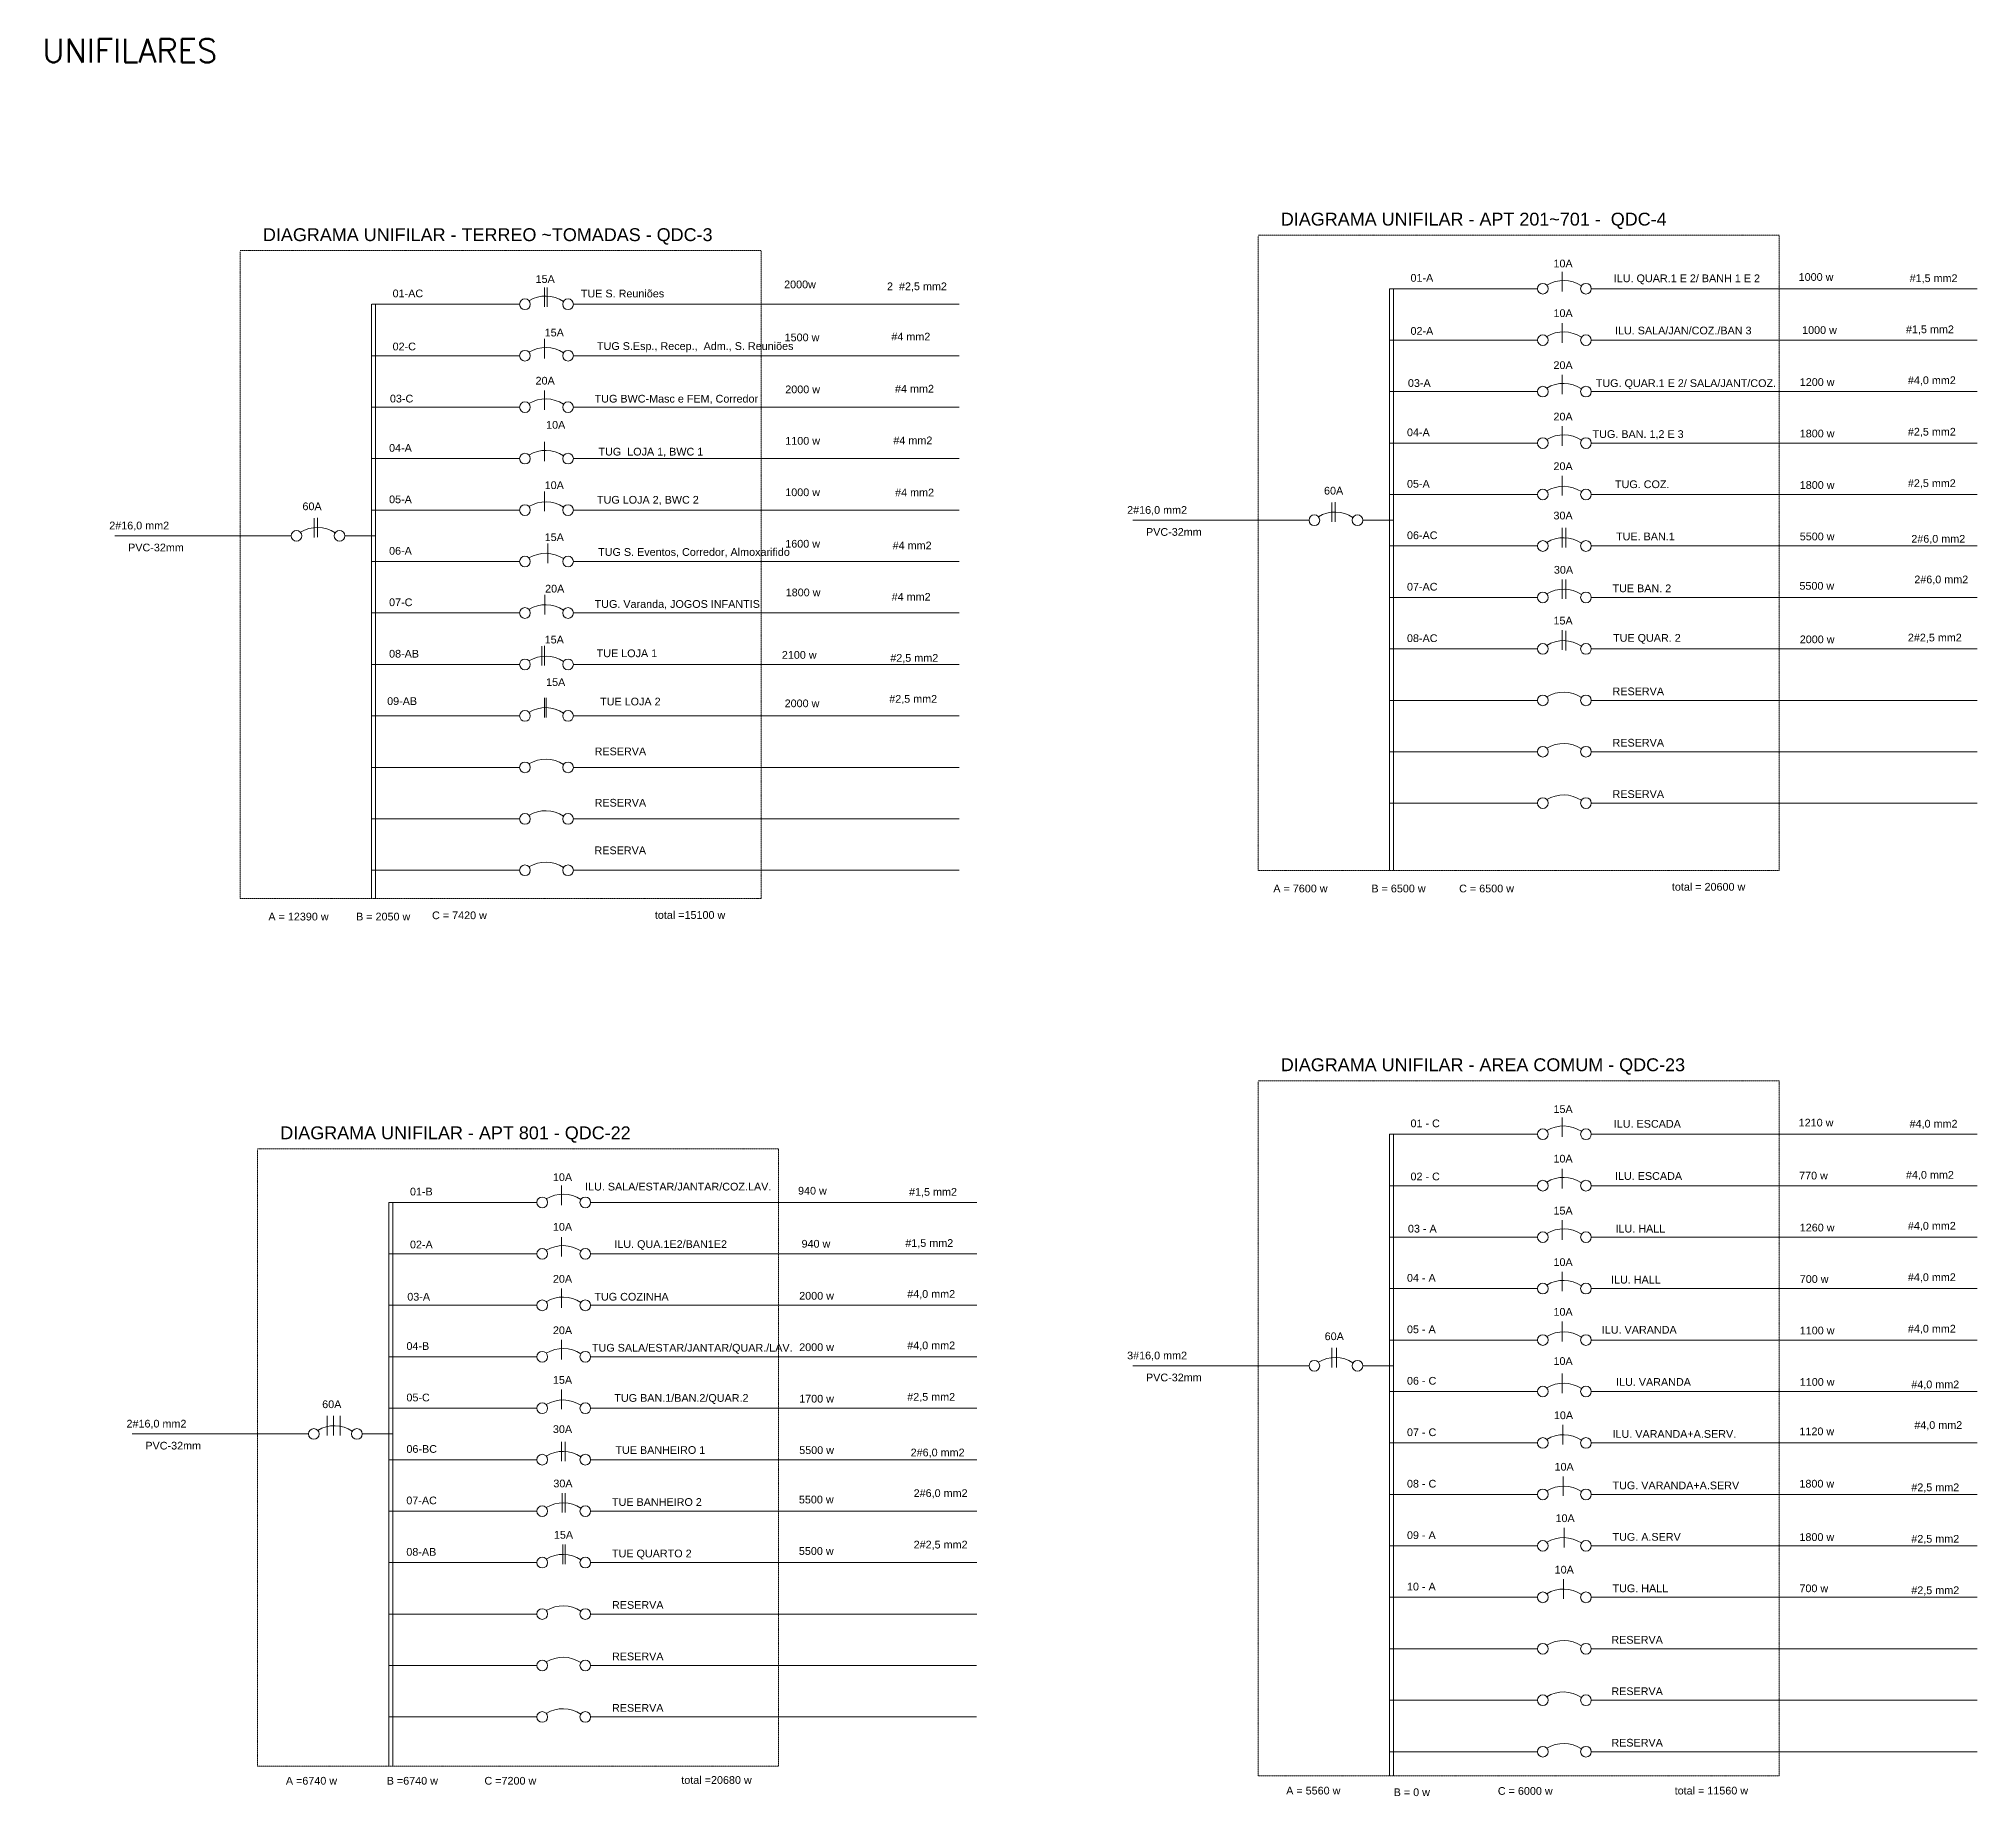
# Model space of a CAD drawing. Header units: millimetres. Extents: x 9138 to 12758, y -7 to 1713.
# Drawn here: x 10949 to 12758, y 73 to 1713 of the extents above; entities that cross this region are included whole.
import ezdxf

# ---------------------------------------------------------------- set-up
doc = ezdxf.new("R2010")
doc.units = ezdxf.units.MM
doc.linetypes.add('HIDDEN', pattern=[0.375, 0.25, -0.125])
doc.layers.add('ELETRI', color=5, linetype='Continuous', lineweight=9)
doc.layers.add('TELEFSU', color=3, linetype='Continuous')
doc.styles.add('ROMANS', font='romans')
doc.styles.get("Standard").update_dxf_attribs({"font": 'arial.ttf'})

msp = doc.modelspace()

# ---------------------------------------------------------------- linework, layer by layer
at = {"layer": 'ELETRI', "linetype": 'HIDDEN'}
for p, q in [((12572.9, 1529.4), (12086.6, 1529.4)), ((12086.6, 1528.3), (12086.6, 936.8)), ((12572.9, 936.8), (12572.9, 1529.4)), ((11623.1, 1514.9), (11136.8, 1514.9)), ((11136.8, 1513.8), (11136.8, 910.5)), ((11623.1, 910.5), (11623.1, 1514.9)), ((12086.6, 936.8), (12572.9, 936.8)), ((11136.8, 910.5), (11623.1, 910.5)), ((12572.9, 740.6), (12086.6, 740.6)), ((12086.6, 739.6), (12086.6, 92.1)), ((12572.9, 92.1), (12572.9, 740.6)), ((11639.3, 677.1), (11153, 677.1)), ((11153, 676), (11153, 101.1)), ((11639.3, 101.1), (11639.3, 677.1)), ((11153, 101.1), (11639.3, 101.1)), ((12086.6, 92.1), (12572.9, 92.1))]:
    msp.add_line(p, q, dxfattribs=at)
at = {"layer": 'ELETRI', "linetype": 'Continuous'}
for p, q in [((12370.5, 1495.1), (12370.5, 1476.9)), ((11420.7, 1480.6), (11420.7, 1462.4)), ((11423.4, 1480.6), (11423.4, 1462.4)), ((12209.4, 1479.4), (12209.4, 1431.4)), ((12209.4, 1479.4), (12347.4, 1479.4)), ((12213, 1479.4), (12213, 1431.4)), ((12397.6, 1479.4), (12757.7, 1479.4)), ((11259.5, 1464.9), (11259.5, 1416.9)), ((11259.6, 1464.9), (11397.6, 1464.9)), ((11263.1, 1464.9), (11263.1, 1416.9)), ((11447.8, 1464.9), (11807.9, 1464.9)), ((12370.5, 1447.1), (12370.5, 1428.9)), ((11420.7, 1432.6), (11420.7, 1414.4)), ((12209.4, 1431.4), (12209.4, 1383.4)), ((12209.4, 1431.4), (12347.4, 1431.4)), ((12213, 1431.4), (12213, 1383.4)), ((12397.6, 1431.4), (12757.7, 1431.4)), ((11259.5, 1416.9), (11259.5, 1368.9)), ((11259.6, 1416.9), (11397.6, 1416.9)), ((11263.1, 1416.9), (11263.1, 1368.9)), ((11447.8, 1416.9), (11807.9, 1416.9)), ((12370.5, 1399.1), (12370.5, 1380.9)), ((11420.7, 1384.6), (11420.7, 1366.4)), ((12209.4, 1383.4), (12209.4, 1335.4)), ((12209.4, 1383.4), (12347.4, 1383.4)), ((12213, 1383.4), (12213, 1335.4)), ((12397.6, 1383.4), (12757.7, 1383.4)), ((11259.5, 1368.9), (11259.5, 1320.9)), ((11259.6, 1368.9), (11397.6, 1368.9)), ((11263.1, 1368.9), (11263.1, 1320.9)), ((11447.8, 1368.9), (11807.9, 1368.9)), ((12370.5, 1351.1), (12370.5, 1332.9)), ((11259.5, 1320.9), (11259.5, 1272.9)), ((11259.6, 1320.9), (11397.6, 1320.9)), ((11263.1, 1320.9), (11263.1, 1272.9)), ((11420.7, 1336.6), (11420.7, 1318.4)), ((11447.8, 1320.9), (11807.9, 1320.9)), ((12209.4, 1335.4), (12209.4, 1287.4)), ((12209.4, 1335.4), (12347.4, 1335.4)), ((12213, 1335.4), (12213, 1287.4)), ((12397.6, 1335.4), (12757.7, 1335.4)), ((12370.5, 1304.8), (12370.5, 1286.6)), ((11420.7, 1290.2), (11420.7, 1272)), ((12209.4, 1287.4), (12209.4, 1239.4)), ((12209.4, 1287.4), (12347.4, 1287.4)), ((12213, 1287.4), (12213, 1239.4)), ((12397.6, 1287.4), (12757.7, 1287.4)), ((11259.5, 1272.9), (11259.5, 1224.9)), ((11259.6, 1272.9), (11397.6, 1272.9)), ((11263.1, 1272.9), (11263.1, 1224.9)), ((11447.8, 1272.9), (11807.9, 1272.9)), ((12155.6, 1280), (12155.6, 1261.8)), ((12158.7, 1280.2), (12158.7, 1262)), ((11020, 1248.9), (11184.4, 1248.9)), ((11205.8, 1265.5), (11205.8, 1247.3)), ((11208.9, 1265.7), (11208.9, 1247.5)), ((11234.6, 1248.9), (11263.1, 1248.9)), ((11969.8, 1263.4), (12134.2, 1263.4)), ((12184.4, 1263.4), (12213, 1263.4)), ((12370.5, 1256.2), (12370.5, 1238)), ((12373.8, 1256.2), (12373.8, 1238)), ((11424, 1241.7), (11424, 1223.5)), ((12209.4, 1239.4), (12209.4, 1191.4)), ((12209.4, 1239.4), (12347.4, 1239.4)), ((12213, 1239.4), (12213, 1191.4)), ((12397.6, 1239.4), (12757.7, 1239.4)), ((11259.5, 1224.9), (11259.5, 1176.9)), ((11259.6, 1224.9), (11397.6, 1224.9)), ((11263.1, 1224.9), (11263.1, 1176.9)), ((11447.8, 1224.9), (11807.9, 1224.9)), ((12370.5, 1208.2), (12370.5, 1190)), ((12373.8, 1208.2), (12373.8, 1190)), ((11259.5, 1176.9), (11397.6, 1176.9)), ((11259.5, 1176.9), (11259.5, 910.5)), ((11263.1, 1176.9), (11263.1, 910.5)), ((11421.1, 1193.7), (11421.1, 1175.5)), ((11447.8, 1176.9), (11807.9, 1176.9)), ((12209.4, 1191.4), (12347.4, 1191.4)), ((12209.4, 1191.4), (12209.4, 936.8)), ((12213, 1191.4), (12213, 936.8)), ((12397.6, 1191.4), (12757.7, 1191.4)), ((12370.5, 1160.8), (12370.5, 1142.6)), ((12373.8, 1160.2), (12373.8, 1142)), ((11418.2, 1146.1), (11418.2, 1127.9)), ((11420.7, 1146.2), (11420.7, 1128)), ((12209.4, 1143.4), (12347.4, 1143.4)), ((12397.6, 1143.4), (12757.7, 1143.4)), ((11259.5, 1128.9), (11397.6, 1128.9)), ((11447.8, 1128.9), (11807.9, 1128.9)), ((11420.7, 1097.7), (11420.7, 1079.5)), ((11422.5, 1097.7), (11422.5, 1079.5)), ((12209.3, 1095.4), (12347.4, 1095.4)), ((12397.6, 1095.4), (12757.7, 1095.4)), ((11259.5, 1080.9), (11397.6, 1080.9)), ((11447.8, 1080.9), (11807.9, 1080.9)), ((11259.5, 1032.9), (11397.6, 1032.9)), ((11447.8, 1032.9), (11807.9, 1032.9)), ((12209.3, 1047.5), (12347.4, 1047.5)), ((12397.6, 1047.5), (12757.7, 1047.5)), ((12209.3, 999.6), (12347.4, 999.6)), ((12397.6, 999.6), (12757.7, 999.6)), ((11259.5, 984.8), (11397.6, 984.8)), ((11447.8, 984.8), (11807.9, 984.8)), ((11259.5, 936.9), (11397.6, 936.9)), ((11447.8, 936.9), (11807.9, 936.9)), ((12370.5, 706.4), (12370.5, 688.2)), ((12209.4, 690.7), (12209.4, 642.7)), ((12209.4, 690.7), (12347.4, 690.7)), ((12213, 690.7), (12213, 642.7)), ((12397.6, 690.7), (12757.7, 690.7)), ((12370.5, 658.4), (12370.5, 640.2)), ((12370.5, 658.4), (12370.5, 640.2)), ((11436.8, 642.8), (11436.8, 624.6)), ((12209.4, 642.7), (12209.4, 594.7)), ((12209.4, 642.7), (12347.4, 642.7)), ((12213, 642.7), (12213, 594.7)), ((12397.6, 642.7), (12757.7, 642.7)), ((11275.7, 627.1), (11275.7, 579.1)), ((11275.7, 627.1), (11413.7, 627.1)), ((11279.3, 627.1), (11279.3, 579.1)), ((11463.9, 627.1), (11824.1, 627.1)), ((12370.5, 610.4), (12370.5, 592.2)), ((11275.7, 579.1), (11275.7, 531.1)), ((11275.7, 579.1), (11413.7, 579.1)), ((11279.3, 579.1), (11279.3, 531.1)), ((11436.8, 594.8), (11436.8, 576.6)), ((11463.9, 579.1), (11824.1, 579.1)), ((12209.4, 594.7), (12209.4, 546.7)), ((12209.4, 594.7), (12347.4, 594.7)), ((12213, 594.7), (12213, 546.7)), ((12397.6, 594.7), (12757.7, 594.7)), ((12370.5, 562.4), (12370.5, 544.2)), ((11436.8, 546.8), (11436.8, 528.6)), ((12209.4, 546.7), (12209.4, 498.7)), ((12209.4, 546.7), (12347.4, 546.7)), ((12213, 546.7), (12213, 498.7)), ((12397.6, 546.7), (12757.7, 546.7)), ((11275.7, 531.1), (11275.7, 483.1)), ((11275.7, 531.1), (11413.7, 531.1)), ((11279.3, 531.1), (11279.3, 483.1)), ((11463.9, 531.1), (11824.1, 531.1)), ((12370.5, 516), (12370.5, 497.8)), ((12370.5, 515.5), (12370.5, 497.3)), ((11436.8, 498.8), (11436.8, 480.6)), ((12155.6, 491.3), (12155.6, 473.1)), ((12155.6, 491.3), (12155.6, 473.1)), ((12159.7, 491.4), (12159.7, 473.2)), ((12209.4, 498.7), (12209.4, 450.7)), ((12209.4, 498.7), (12347.4, 498.7)), ((12213, 498.7), (12213, 450.7)), ((12397.6, 498.7), (12757.7, 498.7)), ((11275.7, 483.1), (11275.7, 435.1)), ((11275.7, 483.1), (11413.7, 483.1)), ((11279.3, 483.1), (11279.3, 435.1)), ((11463.9, 483.1), (11824.1, 483.1)), ((11969.8, 474.7), (12134.2, 474.7)), ((12184.4, 474.7), (12213, 474.7)), ((11436.8, 452.5), (11436.8, 434.3)), ((12370.5, 467.5), (12370.5, 449.3)), ((11275.7, 435.1), (11275.7, 387.1)), ((11275.7, 435.1), (11413.7, 435.1)), ((11279.3, 435.1), (11279.3, 387.1)), ((11463.9, 435.1), (11824.1, 435.1)), ((12209.4, 450.7), (12209.4, 402.7)), ((12209.4, 450.7), (12347.4, 450.7)), ((12213, 450.7), (12213, 402.7)), ((12397.6, 450.7), (12757.7, 450.7)), ((11218, 427.9), (11218, 409.7)), ((11224.1, 427.9), (11224.1, 409.7)), ((11230.3, 427.9), (11230.3, 409.7)), ((12370.9, 419.5), (12370.9, 401.3)), ((11036.2, 411.1), (11200.6, 411.1)), ((11250.8, 411.1), (11279.3, 411.1)), ((11436.8, 403.9), (11436.8, 385.7)), ((11440.2, 403.9), (11440.2, 385.7)), ((12209.4, 402.7), (12347.4, 402.7)), ((12209.4, 402.7), (12209.4, 92.1)), ((12213, 402.7), (12213, 92.1)), ((12397.6, 402.7), (12757.7, 402.7)), ((11275.7, 387.1), (11275.7, 339.1)), ((11275.7, 387.1), (11413.7, 387.1)), ((11279.3, 387.1), (11279.3, 339.1)), ((11463.9, 387.1), (11824.1, 387.1)), ((12371.4, 371.5), (12371.4, 353.3)), ((11437.3, 355.9), (11437.3, 337.7)), ((11440.1, 355.9), (11440.1, 337.7)), ((12209.4, 354.7), (12347.4, 354.7)), ((12397.6, 354.7), (12757.7, 354.7)), ((11275.7, 339.1), (11413.7, 339.1)), ((11275.7, 339.1), (11275.7, 101.1)), ((11279.3, 339.1), (11279.3, 101.1)), ((11463.9, 339.1), (11824.1, 339.1)), ((11437.8, 307.9), (11437.8, 289.7)), ((11440.2, 307.9), (11440.2, 289.7)), ((12372.3, 323.5), (12372.3, 305.3)), ((11275.7, 291.1), (11413.7, 291.1)), ((11463.9, 291.1), (11824.1, 291.1)), ((12209.4, 306.7), (12347.4, 306.7)), ((12397.6, 306.7), (12757.7, 306.7)), ((12371.6, 275.5), (12371.6, 257.3)), ((12209.3, 258.7), (12347.4, 258.7)), ((12397.6, 258.7), (12757.7, 258.7)), ((11275.7, 243.1), (11413.7, 243.1)), ((11463.9, 243.1), (11824.1, 243.1)), ((12209.3, 210.7), (12347.4, 210.7)), ((12397.6, 210.7), (12757.7, 210.7)), ((11275.7, 195.1), (11413.7, 195.1)), ((11463.9, 195.1), (11824, 195.1)), ((11275.7, 147.1), (11413.7, 147.1)), ((11463.9, 147.1), (11824, 147.1)), ((12209.3, 162.7), (12347.4, 162.7)), ((12397.6, 162.7), (12757.7, 162.7)), ((12209.3, 114.7), (12347.4, 114.7)), ((12397.6, 114.7), (12757.7, 114.7))]:
    msp.add_line(p, q, dxfattribs=at)
for centre in [(12352.4, 1479.4), (12392.6, 1479.4), (11402.6, 1464.9), (11442.8, 1464.9), (12352.4, 1431.4), (12392.6, 1431.4), (11402.6, 1416.9), (11442.8, 1416.9), (12352.4, 1383.4), (12392.6, 1383.4), (11402.6, 1368.9), (11442.8, 1368.9), (12352.4, 1335.4), (12392.6, 1335.4), (11402.6, 1320.9), (11442.8, 1320.9), (12352.4, 1287.4), (12392.6, 1287.4), (11402.6, 1272.9), (11442.8, 1272.9), (12139.2, 1263.4), (12179.4, 1263.4), (11189.4, 1248.9), (11229.6, 1248.9), (12352.4, 1239.4), (12392.6, 1239.4), (11402.6, 1224.9), (11442.8, 1224.9), (12352.4, 1191.4), (12392.6, 1191.4), (11402.6, 1176.9), (11442.8, 1176.9), (12352.4, 1143.4), (12392.6, 1143.4), (11402.6, 1128.9), (11442.8, 1128.9), (11402.6, 1080.9), (11442.8, 1080.9), (12352.4, 1095.4), (12392.6, 1095.4), (12352.4, 1047.5), (12392.6, 1047.5), (11402.6, 1032.9), (11442.8, 1032.9), (12352.4, 999.6), (12392.6, 999.6), (11402.6, 984.8), (11442.8, 984.8), (11402.6, 936.9), (11442.8, 936.9), (12352.4, 690.7), (12392.6, 690.7), (12352.4, 642.7), (12392.6, 642.7), (11418.7, 627.1), (11458.9, 627.1), (12352.4, 594.7), (12392.6, 594.7), (11418.7, 579.1), (11458.9, 579.1), (12352.4, 546.7), (12392.6, 546.7), (11418.7, 531.1), (11458.9, 531.1), (12352.4, 498.7), (12392.6, 498.7), (11418.7, 483.1), (11458.9, 483.1), (12139.2, 474.7), (12179.4, 474.7), (12352.4, 450.7), (12392.6, 450.7), (11418.7, 435.1), (11458.9, 435.1), (11205.6, 411.1), (11245.8, 411.1), (12352.4, 402.7), (12392.6, 402.7), (11418.7, 387.1), (11458.9, 387.1), (11418.7, 339.1), (11458.9, 339.1), (12352.4, 354.7), (12392.6, 354.7), (12352.4, 306.7), (12392.6, 306.7), (11418.7, 291.1), (11458.9, 291.1), (12352.4, 258.7), (12392.6, 258.7), (11418.7, 243.1), (11458.9, 243.1), (11418.7, 195.1), (11458.9, 195.1), (12352.4, 210.7), (12392.6, 210.7), (12352.4, 162.7), (12392.6, 162.7), (11418.7, 147.1), (11458.9, 147.1), (12352.4, 114.7), (12392.6, 114.7)]:
    msp.add_circle(centre, 5, dxfattribs=at)
for centre in [(12371.7, 1457), (11421.9, 1442.5), (12371.7, 1409), (11421.9, 1394.5), (11421.9, 1346.5), (12371.7, 1361), (12371.7, 1313), (11421.9, 1298.5), (12371.7, 1265), (11421.9, 1250.5), (12158.6, 1241), (11208.8, 1226.5), (11421.9, 1202.5), (12371.7, 1217), (12371.7, 1169), (11421.9, 1154.5), (12371.7, 1121), (11421.9, 1106.5), (11421.9, 1058.5), (12371.7, 1073), (12371.7, 1025.1), (11421.9, 1010.5), (12371.7, 977.1), (11421.9, 962.4), (11421.9, 914.4), (12371.7, 668.3), (11438.1, 604.7), (12371.7, 620.3), (12371.7, 572.3), (11438.1, 556.7), (12371.7, 524.3), (11438.1, 508.7), (11438.1, 460.7), (12371.7, 476.3), (12158.6, 452.3), (12371.7, 428.3), (11438.1, 412.7), (11224.9, 388.7), (12371.7, 380.3), (11438.1, 364.7), (12371.7, 332.3), (11438.1, 316.7), (12371.7, 284.3), (11438.1, 268.7), (12371.7, 236.3), (11438.1, 220.7), (12371.7, 188.3), (11438.1, 172.7), (12371.7, 140.3), (11438.1, 124.7), (12371.7, 92.3)]:
    msp.add_arc(centre, 30.1, 56.5031, 121.2449, dxfattribs=at)

# ---------------------------------------------------------------- texts
at = {"color": 4, "style": 'ROMANS'}
msp.add_text('DIAGRAMAS UNIFILARES', height=22, dxfattribs=at).set_placement((10777.9, 1690.5))
at = {"linetype": 'HIDDEN'}
for s, p in [('10A', (12362.3, 1499.3)), ('15A', (11412.5, 1484.8)), ('2000w', (11644.4, 1479.8)), ('2  #2,5 mm2', (11740.4, 1478)), ('01-A', (12228.9, 1485.9)), ('ILU. QUAR.1 E 2/ BANH 1 E 2', (12418.6, 1485.5)), ('1000 w', (12591.1, 1486.7)), (' #1,5 mm2', (12691.8, 1485.6)), ('01-AC', (11279.1, 1471.4)), ('TUE S. Reuniões', (11454.8, 1471.3)), ('10A', (12362.3, 1453)), ('02-C', (11279.1, 1421.9)), ('15A', (11421, 1434.9)), ('TUG S.Esp., Recep.,  Adm., S. Reuniões', (11469.8, 1422.3)), ('1500 w', (11644.9, 1430.4)), ('#4 mm2', (11744.5, 1431.1)), ('02-A', (12228.9, 1436.4)), ('ILU. SALA/JAN/COZ./BAN 3', (12419.7, 1436.8)), (' 1000 w', (12591.5, 1437.2)), ('#1,5 mm2', (12691.2, 1437.9)), ('20A', (12362.3, 1404.5)), ('20A', (11412.5, 1390)), ('03-A', (12226.5, 1387.8)), ('TUG. QUAR.1 E 2/ SALA/JANT/COZ.', (12401.8, 1387.7)), ('1200 w', (12592.1, 1388.7)), ('  #4,0 mm2', (12687.4, 1390.4)), ('03-C', (11276.6, 1373.3)), ('TUG BWC-Masc e FEM, Corredor', (11467.6, 1373.2)), ('2000 w', (11645.5, 1381.9)), ('  #4 mm2', (11742.3, 1382.5)), ('20A', (12362.3, 1356.5)), ('10A', (11422.3, 1348.8)), ('1100 w', (11645.5, 1333.9)), ('  #4 mm2', (11740.8, 1334.3)), ('04-A', (12225.6, 1341.8)), ('TUG. BAN. 1,2 E 3', (12398.8, 1340.2)), ('1800 w', (12592.1, 1340.7)), ('  #2,5 mm2', (12687.4, 1342.4)), ('04-A', (11275.8, 1327.3)), ('TUG  LOJA 1, BWC 1', (11471.2, 1323.8)), ('20A', (12362.3, 1310.2)), ('05-A', (11275.8, 1279.3)), ('10A', (11421, 1292.5)), ('TUG LOJA 2, BWC 2', (11469.8, 1278.9)), ('1000 w', (11645.5, 1285.9)), ('  #4 mm2', (11742.4, 1285.7)), ('60A', (12148.2, 1287.4)), ('05-A', (12225.6, 1293.8)), ('TUG. COZ.', (12419.7, 1293.4)), ('1800 w', (12592.1, 1292.7)), ('  #2,5 mm2', (12687.4, 1294.4)), ('60A', (11195, 1272.8)), ('2#16,0 mm2', (11964.5, 1269.4)), ('30A', (12362.3, 1264.2)), ('2#16,0 mm2', (11014.7, 1254.9)), ('15A', (11421, 1244)), ('PVC-32mm', (11982.1, 1248.9)), ('06-AC', (12225.6, 1245.8)), ('TUE. BAN.1', (12420.7, 1244.7)), ('5500 w', (12592.1, 1244.7)), ('  2#6,0 mm2', (12690.6, 1242.5)), ('PVC-32mm', (11032.3, 1234.4)), ('06-A', (11275.8, 1231.3)), ('TUG S. Eventos, Corredor, Almoxarifido', (11470.9, 1230.2)), ('1600 w', (11645.5, 1237.9)), ('  #4 mm2', (11740.1, 1236.3)), ('30A', (12362.7, 1213.6)), ('   2#6,0 mm2', (12690.6, 1204.6)), ('20A', (11421.4, 1196)), ('1800 w', (11645.9, 1192.5)), ('  #4 mm2', (11739.2, 1188.4)), ('07-AC', (12225.6, 1197.8)), ('TUE BAN. 2', (12417.4, 1196.3)), ('07-C', (11275.8, 1183.3)), ('TUG. Varanda, JOGOS INFANTIS', (11467.6, 1181.7)), ('15A', (12362.3, 1166.2)), ('  2#2,5 mm2', (12687.4, 1150.4)), ('08-AB', (11275.8, 1135.3)), ('15A', (11421, 1148.5)), ('TUE LOJA 1', (11469.5, 1135.7)), ('2100 w', (11642.3, 1134.2)), ('08-AC', (12225.6, 1149.8)), ('TUE QUAR. 2', (12417.9, 1150.1)), ('2000 w', (12592.1, 1148.7)), ('  #2,5 mm2', (11737.9, 1131.4)), ('15A', (11422.3, 1108.8)), ('RESERVA', (12417.4, 1100.2)), ('09-AB', (11274, 1091.1)), ('TUE LOJA 2', (11472.7, 1090.7)), ('2000 w', (11644.9, 1089)), ('  #2,5 mm2', (11736.9, 1093.2)), ('RESERVA', (11467.6, 1044.2)), ('RESERVA', (12417.4, 1052.3)), ('RESERVA', (11467.6, 996.3)), ('RESERVA', (12417.4, 1004.4)), ('RESERVA', (11467.5, 951.9)), ('A = 7600 w', (12100.9, 916.3)), ('B = 6500 w', (12192.4, 916.3)), ('C = 6500 w', (12274.3, 916.3)), ('total = 20600 w', (12472.8, 917.9)), ('A = 12390 w', (11163.2, 890.1)), ('B = 2050 w', (11245, 890.1)), ('C = 7420 w', (11315.9, 891.3)), ('total =15100 w', (11523.8, 891.6)), ('15A', (12362.3, 710.5)), ('01 - C', (12228.9, 697.2)), ('ILU. ESCADA', (12418.6, 696.8)), ('1210 w', (12591.1, 697.9)), (' #4,0 mm2', (12691.8, 696.9)), ('10A', (12362.3, 664.3)), ('10A', (11428.7, 647)), ('02 - C', (12228.9, 647.7)), ('ILU. ESCADA', (12419.7, 648.1)), ('770 w', (12591.5, 648.5)), ('#4,0 mm2', (12691.2, 649.2)), ('01-B', (11295.3, 633.6)), ('ILU. SALA/ESTAR/JANTAR/COZ.LAV.', (11458.7, 638.2)), ('940 w', (11657.4, 634.4)), (' #1,5 mm2', (11758.2, 633.3)), ('15A', (12362.3, 615.8)), ('10A', (11428.7, 600.7)), ('03 - A', (12226.5, 599)), ('ILU. HALL', (12420.2, 599)), ('1260 w', (12592.1, 600)), ('  #4,0 mm2', (12687.4, 601.7)), ('02-A', (11295.3, 584.2)), ('ILU. QUA.1E2/BAN1E2', (11486, 584.6)), (' 940 w', (11657.9, 584.9)), ('#1,5 mm2', (11757.5, 585.6)), ('10A', (12362.3, 567.8)), ('  #4,0 mm2', (12687.4, 553.7)), ('03-A', (11292.8, 535.5)), ('20A', (11428.7, 552.2)), ('TUG COZINHA', (11467.4, 535.5)), ('2000 w', (11658.5, 536.4)), ('  #4,0 mm2', (11753.7, 538.1)), ('04 - A', (12225.6, 553.1)), ('ILU. HALL', (12416, 551.4)), ('700 w', (12592.1, 552)), ('10A', (12362.3, 521.4)), ('20A', (11428.7, 504.2)), ('05 - A', (12225.6, 505.1)), ('ILU. VARANDA', (12407.4, 504.7)), ('1100 w', (12592.1, 504)), ('  #4,0 mm2', (12687.4, 505.7)), ('04-B', (11292, 489.5)), ('TUG SALA/ESTAR/JANTAR/QUAR./LAV.', (11465.1, 487.9)), ('2000 w', (11658.5, 488.4)), ('  #4,0 mm2', (11753.7, 490.1)), ('60A', (12148.8, 498.6)), ('3#16,0 mm2', (11964.5, 480.7)), ('10A', (12362.3, 475.5)), ('15A', (11428.7, 457.9)), ('PVC-32mm', (11982.1, 460.2)), ('06 - C ', (12225.6, 457.1)), ('ILU. VARANDA', (12420.7, 456)), ('1100 w', (12592.1, 456)), ('  #4,0 mm2', (12690.6, 453.7)), ('60A', (11213.4, 435.2)), ('05-C', (11292, 441.5)), ('TUG BAN.1/BAN.2/QUAR.2', (11486, 441.1)), ('1700 w', (11658.5, 440.4)), ('  #2,5 mm2', (11753.7, 442.1)), ('2#16,0 mm2', (11030.8, 417.1)), ('30A', (11428.7, 412)), ('07 - C', (12225.6, 409.1)), ('10A', (12362.7, 424.9)), ('   #4,0 mm2', (12690.6, 415.8)), ('PVC-32mm', (11048.4, 396.6)), ('06-BC', (11292, 393.5)), ('TUE BANHEIRO 1', (11487, 392.5)), ('5500 w', (11658.5, 392.4)), ('ILU. VARANDA+A.SERV.', (12417.4, 407.5)), ('  2#6,0 mm2', (11756.9, 390.2)), ('10A', (12363.3, 376.9)), ('30A', (11429.1, 361.3)), ('08 - C', (12225.6, 361.1)), ('TUG. VARANDA+A.SERV', (12417.4, 359.5)), ('  #2,5 mm2', (12690.6, 357.7)), ('07-AC', (11291.9, 345.5)), ('TUE BANHEIRO 2', (11483.8, 344)), ('   2#6,0 mm2', (11756.9, 352.3)), ('10A', (12364.2, 328.9)), ('15A', (11429.6, 313.4)), ('   2#2,5 mm2', (11756.9, 304.3)), ('09 - A', (12225.6, 313.1)), ('TUG. A.SERV', (12417.4, 311.5)), ('  #2,5 mm2', (12690.6, 309.7)), ('08-AB', (11291.9, 297.5)), ('TUE QUARTO 2', (11483.8, 296)), ('10 - A', (12225.6, 265.1)), ('10A', (12363.4, 280.9)), ('RESERVA', (11483.8, 248)), ('TUG. HALL', (12417.4, 263.5)), ('  #2,5 mm2', (12690.6, 261.7)), ('RESERVA', (12416.3, 215.5)), ('RESERVA', (11483.8, 200)), ('RESERVA', (12416.3, 167.5)), ('RESERVA', (11483.8, 152)), ('RESERVA', (12416.3, 119.5)), ('A =6740 w', (11179.5, 84)), ('B =6740 w', (11273.6, 84)), ('C =7200 w', (11364.8, 84)), ('total =20680 w', (11548.5, 84.7)), ('A = 5560 w', (12112.9, 74.8)), ('B = 0 w', (12213.2, 73.3)), ('C = 6000 w', (12310.4, 74.5)), ('total = 11560 w', (12475.4, 74.8))]:
    msp.add_text(s, height=7.2, dxfattribs=at).set_placement(p)
at = {"layer": 'ELETRI', "linetype": 'HIDDEN'}
for s, p in [('DIAGRAMA UNIFILAR - APT 201~701 -  QDC-4', (12107.9, 1538.3)), ('DIAGRAMA UNIFILAR - TERREO ~TOMADAS - QDC-3', (11158.1, 1523.8)), ('DIAGRAMA UNIFILAR - AREA COMUM - QDC-23', (12107.9, 749.5)), ('DIAGRAMA UNIFILAR - APT 801 - QDC-22', (11174.3, 686))]:
    msp.add_text(s, height=12, dxfattribs=at).set_placement(p)
at = {"layer": 'TELEFSU', "char_height": 8, "width": 77.865, "attachment_point": 1}
for s, insert in [(' {\\H0.9x;\\C0;5500 w}', (12588.7, 1205.8)), (' {\\H0.9x;\\C0;1120 w}', (12588.7, 417.1)), (' {\\H0.9x;\\C0;1800 w}', (12588.7, 368.3)), (' {\\H0.9x;\\C0;5500 w}', (11655.1, 353.5)), (' {\\H0.9x;\\C0;1800 w}', (12588.7, 318.5)), (' {\\H0.9x;\\C0;5500 w}', (11655.1, 305.5)), (' {\\H0.9x;\\C0;700 w}', (12588.7, 270.7))]:
    msp.add_mtext(s, dxfattribs=dict(at, insert=insert))

doc.saveas('drawing.dxf')
